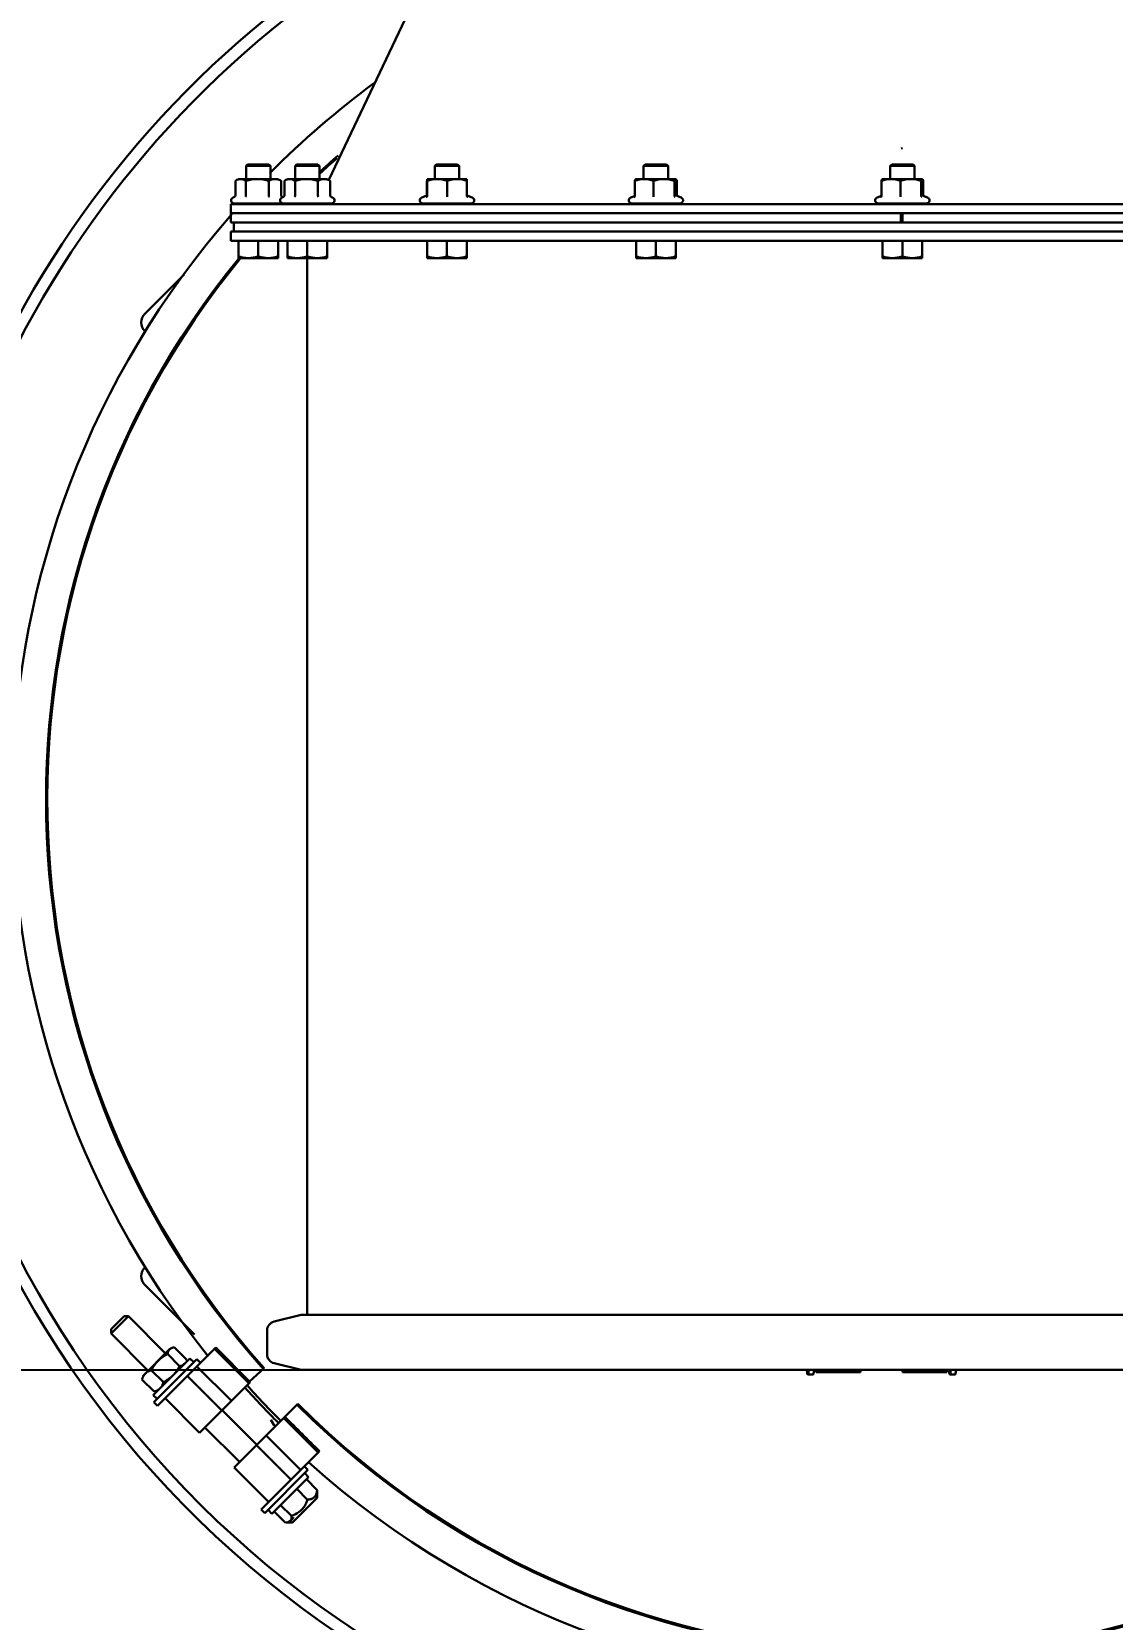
# Model space of a CAD drawing. Header units: millimetres. Extents: x 13935 to 21534, y -198 to 9202.
# Drawn here: x 14472 to 14826, y 317 to 837 of the extents above; entities that cross this region are included whole.
import ezdxf

# ---------------------------------------------------------------- set-up
doc = ezdxf.new("R2010")
doc.units = ezdxf.units.MM
doc.header["$LTSCALE"] = 326.7
doc.header["$PDMODE"] = 3
doc.header["$PDSIZE"] = 8
doc.layers.get('0').update_dxf_attribs({"linetype": 'CONTINUOUS'})
doc.layers.get('Defpoints').update_dxf_attribs({"linetype": 'CONTINUOUS'})
doc.styles.get("Standard").update_dxf_attribs({"font": 'calibri.ttf'})
doc.dimstyles.get("Standard").update_dxf_attribs({"dimtxt": 35, "dimasz": 35, "dimexe": 0.08, "dimexo": 1, "dimtad": 1, "dimdsep": 46, "dimtxsty": 'Standard', "dimblk": '_FILLED', "dimblk1": '_FILLED', "dimblk2": '_FILLED', "dimcen": 0.09, "dimazin": 2, "dimtol": 1, "dimtp": 0.01, "dimtm": 0.01, "dimtfac": 1, "dimtofl": 0, "dimtmove": 0, "dimatfit": 3, "dimldrblk": '_FILLED', "dimfxl": 1, "dimtolj": 1, "dimarcsym": 0})

# ---------------------------------------------------------------- blocks, each defined once
blk = doc.blocks.new('_FILLED')
at = {"color": 0, "linetype": 'ByBlock'}
blk.add_solid([(0, 0), (-1, 0.214), (-1, -0.214)], dxfattribs=at)
blk = doc.blocks.new('*D1983')
at = {"color": 0, "linetype": 'ByBlock', "lineweight": -2}
for p, q in [((14784.81, 946.34), (14317.36, 946.34)), ((14317.44, 896.34), (14317.44, 675.2)), ((14317.44, 448.29), (14317.44, 638.09)), ((14821.9, 398.29), (14317.36, 398.29))]:
    blk.add_line(p, q, dxfattribs=at)
at = {"layer": 'Defpoints', "color": 0}
for p in [(14317.44, 946.34), (14785.81, 946.34), (14822.9, 398.29)]:
    blk.add_point(p, dxfattribs=at)
at = {"color": 0, "linetype": 'ByBlock', "lineweight": -2, "xscale": 50, "yscale": 50, "zscale": 50}
for p, rotation in [((14317.44, 946.34), 90), ((14317.44, 398.29), 270)]:
    blk.add_blockref('_FILLED', p, dxfattribs=dict(at, rotation=rotation))
at = {"color": 0, "lineweight": 30, "insert": (14317.44, 656.65), "char_height": 35, "attachment_point": 5}
blk.add_mtext('\\A1;\\A1;BVNO-548', dxfattribs=at)
blk = doc.blocks.new('*D1984')
at = {"color": 0, "linetype": 'ByBlock', "lineweight": -2}
for p, q in [((14745.66, 946.34), (14141.18, 946.34)), ((14141.26, 896.34), (14141.26, 612.5)), ((14141.26, 305.28), (14141.26, 575.39)), ((14756.24, 255.28), (14141.18, 255.28))]:
    blk.add_line(p, q, dxfattribs=at)
at = {"layer": 'Defpoints', "color": 0}
for p in [(14141.26, 946.34), (14746.66, 946.34), (14757.24, 255.28)]:
    blk.add_point(p, dxfattribs=at)
at = {"color": 0, "linetype": 'ByBlock', "lineweight": -2, "xscale": 50, "yscale": 50, "zscale": 50}
for p, rotation in [((14141.26, 946.34), 90), ((14141.26, 255.28), 270)]:
    blk.add_blockref('_FILLED', p, dxfattribs=dict(at, rotation=rotation))
at = {"color": 0, "lineweight": 30, "insert": (14141.26, 593.94), "char_height": 35, "attachment_point": 5}
blk.add_mtext('\\A1;\\A1;690', dxfattribs=at)

msp = doc.modelspace()

# ---------------------------------------------------------------- linework, layer by layer
at = {"linetype": 'Continuous', "lineweight": 30}
for p, q in [((14569.40452, 788.25824), (14594.33265, 840.91223)), ((14756.86154, 798.57839), (14757.23775, 798.61926)), ((14542.73775, 793.34483), (14542.23775, 792.84483)), ((14542.23775, 792.84483), (14542.23775, 788.54483)), ((14550.23775, 792.84483), (14542.23775, 792.84483)), ((14549.73775, 793.34483), (14542.73775, 793.34483)), ((14549.73775, 793.34483), (14550.23775, 792.84483)), ((14550.23775, 792.84483), (14550.23775, 788.54483)), ((14558.79917, 793.34483), (14558.29917, 792.84483)), ((14558.29917, 792.84483), (14558.29917, 788.54483)), ((14566.29917, 792.84483), (14558.29917, 792.84483)), ((14565.79917, 793.34483), (14558.79917, 793.34483)), ((14565.79917, 793.34483), (14566.29917, 792.84483)), ((14566.29917, 792.84483), (14566.29917, 788.54483)), ((14604.53822, 793.34483), (14604.03822, 792.84483)), ((14604.03822, 792.84483), (14604.03822, 788.54483)), ((14612.03822, 792.84483), (14604.03822, 792.84483)), ((14611.53822, 793.34483), (14604.53822, 793.34483)), ((14611.53822, 793.34483), (14612.03822, 792.84483)), ((14612.03822, 792.84483), (14612.03822, 788.54483)), ((14672.99155, 793.34483), (14672.49155, 792.84483)), ((14672.49155, 792.84483), (14672.49155, 788.54483)), ((14680.49155, 792.84483), (14672.49155, 792.84483)), ((14679.99155, 793.34483), (14672.99155, 793.34483)), ((14679.99155, 793.34483), (14680.49155, 792.84483)), ((14680.49155, 792.84483), (14680.49155, 788.54483)), ((14753.73775, 793.34483), (14753.23775, 792.84483)), ((14753.23775, 792.84483), (14753.23775, 788.54483)), ((14761.23775, 792.84483), (14753.23775, 792.84483)), ((14760.73775, 793.34483), (14753.73775, 793.34483)), ((14760.73775, 793.34483), (14761.23775, 792.84483)), ((14761.23775, 792.84483), (14761.23775, 788.54483)), ((14538.73845, 787.96427), (14538.8989, 788.06122)), ((14538.73845, 787.96427), (14538.73845, 783.15189)), ((14552.73775, 788.54483), (14539.73775, 788.54483)), ((14542.22286, 787.96427), (14542.22286, 783.15189)), ((14549.72217, 787.96427), (14549.72217, 783.15189)), ((14553.73706, 787.96427), (14553.73706, 783.15189)), ((14554.79983, 787.96427), (14554.95981, 788.06092)), ((14554.79983, 787.96427), (14554.79983, 783.15189)), ((14568.79917, 788.54483), (14555.79917, 788.54483)), ((14558.28512, 787.96427), (14558.28512, 783.15189)), ((14565.78446, 787.96427), (14565.78446, 783.15189)), ((14569.79851, 787.96427), (14569.79851, 783.15189)), ((14601.49239, 787.96427), (14601.49239, 783.35144)), ((14614.53773, 788.54483), (14601.53872, 788.54483)), ((14601.58505, 783.15189), (14601.58505, 787.96427)), ((14608.13088, 787.96427), (14608.13088, 783.15189)), ((14614.58405, 787.96427), (14614.58405, 783.15189)), ((14669.63174, 783.15189), (14669.63174, 787.96427)), ((14682.95524, 788.54483), (14670.02786, 788.54483)), ((14675.69931, 787.96427), (14675.69931, 783.15189)), ((14682.55912, 787.96427), (14682.55912, 783.15189)), ((14683.35136, 787.96427), (14683.35136, 783.15189)), ((14750.44592, 783.15189), (14750.44592, 787.96427)), ((14763.71485, 788.54483), (14750.76065, 788.54483)), ((14756.6083, 787.96427), (14756.6083, 783.15189)), ((14763.40013, 787.96427), (14763.40013, 783.15189)), ((14764.02958, 787.96427), (14764.02958, 783.15189)), ((14537.23775, 780.34483), (14537.23775, 777.34483)), ((14537.23775, 780.34483), (14977.23775, 780.34483)), ((14538.50413, 782.69583), (14537.99138, 782.5092)), ((14538.33245, 782.63094), (14538.50032, 782.69432)), ((14538.33775, 780.45893), (14538.33775, 780.54483)), ((14538.33775, 780.45895), (14538.34005, 780.54483)), ((14554.13775, 780.54483), (14538.33775, 780.54483)), ((14538.42985, 780.45893), (14538.42985, 780.54483)), ((14539.18368, 780.34483), (14539.18368, 780.54483)), ((14540.62801, 780.34483), (14540.62801, 780.54483)), ((14542.62146, 780.34483), (14542.62146, 780.54483)), ((14544.9689, 780.34483), (14544.9689, 780.54483)), ((14547.44054, 780.34483), (14547.44054, 780.54483)), ((14549.79445, 780.34483), (14549.79445, 780.54483)), ((14551.8002, 780.34483), (14551.8002, 780.54483)), ((14553.26146, 780.34483), (14553.26146, 780.54483)), ((14554.14306, 782.63094), (14553.97518, 782.69432)), ((14554.03519, 780.45855), (14554.03519, 780.54483)), ((14554.56501, 782.69563), (14554.0528, 782.5092)), ((14554.13775, 780.45893), (14554.13775, 780.54483)), ((14554.39383, 782.63094), (14554.56121, 782.69412)), ((14554.39917, 780.45857), (14554.4015, 780.54483)), ((14554.39917, 780.45855), (14554.39917, 780.54483)), ((14570.19917, 780.54483), (14554.39917, 780.54483)), ((14554.49143, 780.45855), (14554.49143, 780.54483)), ((14555.24557, 780.34483), (14555.24557, 780.54483)), ((14556.69016, 780.34483), (14556.69016, 780.54483)), ((14558.68381, 780.34483), (14558.68381, 780.54483)), ((14561.03135, 780.34483), (14561.03135, 780.54483)), ((14563.50299, 780.34483), (14563.50299, 780.54483)), ((14565.8568, 780.34483), (14565.8568, 780.54483)), ((14567.86236, 780.34483), (14567.86236, 780.54483)), ((14569.32335, 780.34483), (14569.32335, 780.54483)), ((14570.20452, 782.63094), (14570.03714, 782.69412)), ((14570.09678, 780.45857), (14570.09678, 780.54483)), ((14570.19917, 780.45855), (14570.19917, 780.54483)), ((14570.20528, 782.63305), (14570.54554, 782.5092)), ((14601.20863, 783.02487), (14599.79185, 782.5092)), ((14615.89207, 780.54483), (14600.13917, 780.54483)), ((14600.30527, 780.34483), (14600.30527, 780.54483)), ((14601.18311, 780.34483), (14601.18311, 780.54483)), ((14601.20875, 783.02492), (14601.41096, 783.16292)), ((14602.73198, 780.34483), (14602.73198, 780.54483)), ((14604.80026, 780.34483), (14604.80026, 780.54483)), ((14607.1855, 780.34483), (14607.1855, 780.54483)), ((14609.50639, 780.54483), (14609.50639, 780.34483)), ((14609.6542, 780.34483), (14609.6542, 780.54483)), ((14611.96473, 780.34483), (14611.96473, 780.54483)), ((14613.8909, 780.34483), (14613.8909, 780.54483)), ((14614.58404, 783.15211), (14614.58577, 783.1148)), ((14614.67925, 783.14791), (14614.86771, 783.02492)), ((14614.86781, 783.02487), (14616.28459, 782.5092)), ((14615.24416, 780.34483), (14615.24416, 780.54483)), ((14615.89207, 780.34483), (14615.89207, 780.54483)), ((14615.93728, 780.54483), (14615.93822, 780.54483)), ((14615.93822, 780.35919), (14615.93822, 780.54483)), ((14669.5201, 782.97324), (14668.24518, 782.5092)), ((14684.39155, 780.54483), (14668.59155, 780.54483)), ((14668.62206, 780.34483), (14668.62206, 780.54483)), ((14669.22156, 780.34483), (14669.22156, 780.54483)), ((14670.53269, 780.34483), (14670.53269, 780.54483)), ((14672.42712, 780.34483), (14672.42712, 780.54483)), ((14674.71941, 780.43822), (14674.71941, 780.54483)), ((14677.18516, 780.34483), (14677.18516, 780.54483)), ((14679.58302, 780.34483), (14679.58302, 780.54483)), ((14681.67827, 780.34483), (14681.67827, 780.54483)), ((14683.2658, 780.34483), (14683.2658, 780.54483)), ((14683.34339, 783.00251), (14683.31605, 783.03137)), ((14683.31605, 783.03137), (14683.36009, 783.00987)), ((14683.36149, 783.01018), (14684.73792, 782.5092)), ((14684.19022, 780.34483), (14684.19022, 780.54483)), ((14750.38274, 783.01561), (14748.99138, 782.5092)), ((14765.13775, 780.54483), (14749.33775, 780.54483)), ((14749.38524, 780.34483), (14749.38524, 780.54483)), ((14750.03683, 780.34483), (14750.03683, 780.54483)), ((14751.3933, 780.34483), (14751.3933, 780.54483)), ((14753.32187, 780.34483), (14753.32187, 780.54483)), ((14755.63375, 780.34483), (14755.63375, 780.54483)), ((14758.10264, 780.44081), (14758.10264, 780.54483)), ((14760.48687, 780.34483), (14760.48687, 780.54483)), ((14762.55305, 780.34483), (14762.55305, 780.54483)), ((14764.01256, 783.04981), (14763.99678, 783.07082)), ((14763.99678, 783.07082), (14764.09303, 783.01487)), ((14764.09277, 783.01561), (14765.48413, 782.5092)), ((14764.09894, 780.34483), (14764.09894, 780.54483)), ((14764.9732, 780.34483), (14764.9732, 780.54483)), ((14537.23775, 774.34483), (14537.23775, 777.34483)), ((14977.23775, 777.34483), (14537.23775, 777.34483)), ((14756.77699, 777.34483), (14756.77699, 774.34483)), ((14757.23775, 774.34483), (14757.23775, 777.34483)), ((14537.23315, 771.34483), (14537.23315, 768.34483)), ((14537.23315, 771.34483), (14977.24235, 771.34483)), ((14756.77699, 774.34483), (14537.23775, 774.34483)), ((14538.23775, 774.34483), (14538.23775, 771.34483)), ((14757.23775, 774.34483), (14756.77699, 774.34483)), ((14977.23775, 774.34483), (14757.23775, 774.34483)), ((14537.23315, 768.34483), (14977.24235, 768.34483)), ((14539.7377, 768.34483), (14539.7377, 763.24539)), ((14546.23766, 768.34483), (14546.23766, 763.24539)), ((14552.7377, 768.34483), (14552.7377, 763.24539)), ((14555.79912, 768.34483), (14555.79912, 763.24539)), ((14562.29907, 768.34483), (14562.29907, 763.24539)), ((14568.79912, 768.34483), (14568.79912, 763.24539)), ((14601.53817, 768.34483), (14601.53817, 763.24539)), ((14608.03812, 768.34483), (14608.03812, 763.24539)), ((14614.53817, 768.34483), (14614.53817, 763.24539)), ((14669.9915, 768.34483), (14669.9915, 763.24539)), ((14676.49145, 768.34483), (14676.49145, 763.24539)), ((14682.9915, 768.34483), (14682.9915, 763.24539)), ((14750.7377, 768.34483), (14750.7377, 763.24539)), ((14757.23766, 768.34483), (14757.23766, 763.24539)), ((14763.7377, 768.34483), (14763.7377, 763.24539)), ((14539.7377, 763.24539), (14539.73775, 762.66483)), ((14539.73775, 762.66483), (14552.73775, 762.66483)), ((14552.73775, 762.66483), (14552.7377, 763.24539)), ((14555.79912, 763.24539), (14555.79917, 762.66483)), ((14555.79917, 762.66483), (14568.79917, 762.66483)), ((14562.23775, 416.39523), (14562.23775, 762.66483)), ((14568.79917, 762.66483), (14568.79912, 763.24539)), ((14601.53817, 763.24539), (14601.53822, 762.66483)), ((14601.53822, 762.66483), (14614.53822, 762.66483)), ((14614.53822, 762.66483), (14614.53817, 763.24539)), ((14669.9915, 763.24539), (14669.99155, 762.66483)), ((14669.99155, 762.66483), (14682.99155, 762.66483)), ((14682.99155, 762.66483), (14682.9915, 763.24539)), ((14750.7377, 763.24539), (14750.73775, 762.66483)), ((14750.73775, 762.66483), (14763.73775, 762.66483)), ((14763.73775, 762.66483), (14763.7377, 763.24539)), ((14509.04327, 744.38385), (14521.97222, 757.3128)), ((14525.31245, 409.91662), (14509.04327, 426.1858)), ((14551.40335, 414.16185), (14560.24907, 416.39523)), ((14560.24907, 416.39523), (14954.22644, 416.39523)), ((14503.6909, 415.88368), (14498.03404, 410.22683)), ((14498.03404, 410.22683), (14498.03404, 411.64103)), ((14502.27394, 415.88094), (14498.03697, 411.64397)), ((14503.6909, 415.88368), (14502.27669, 415.88368)), ((14515.85313, 403.72144), (14503.6909, 415.88368)), ((14549.13775, 403.43653), (14549.13775, 411.25313)), ((14510.19628, 398.06459), (14498.03404, 410.22683)), ((14518.72103, 405.76566), (14518.3516, 405.6838)), ((14518.72103, 405.76566), (14522.70568, 401.78102)), ((14508.43154, 396.29985), (14517.19855, 405.06686)), ((14523.84344, 402.0951), (14511.82263, 390.07428)), ((14512.03476, 387.74083), (14526.17689, 401.88296)), ((14513.23684, 386.53875), (14532.32872, 405.63063)), ((14516.50384, 403.54847), (14520.48848, 399.56382)), ((14522.62403, 401.41142), (14522.70568, 401.78102)), ((14525.11623, 400.82231), (14523.84344, 402.0951)), ((14526.17689, 401.88297), (14527.37898, 400.68088)), ((14531.92235, 405.22426), (14543.23606, 393.91055)), ((14543.64243, 394.31692), (14532.32872, 405.63063)), ((14515.204, 394.27934), (14511.21936, 398.26398)), ((14523.02009, 396.322), (14534.3338, 385.00829)), ((14537.48755, 388.16204), (14526.17384, 399.47575)), ((14543.41358, 394.57351), (14548.20199, 398.84433)), ((14551.40335, 400.52781), (14560.24907, 398.29442)), ((14954.22644, 398.29442), (14560.24907, 398.29442)), ((14726.26757, 396.84483), (14727.96365, 396.84483)), ((14729.00521, 397.57927), (14728.81305, 398.29442)), ((14729.00521, 397.57927), (14729.01746, 398.29442)), ((14743.51171, 397.57927), (14729.00521, 397.57927)), ((14743.52406, 398.30041), (14743.51171, 397.57927)), ((14757.23775, 398.29442), (14757.23775, 397.57927)), ((14757.23775, 397.57927), (14771.77775, 397.57927)), ((14771.77775, 397.57927), (14771.77775, 398.29442)), ((14774.48709, 396.84483), (14772.79101, 396.84483)), ((14512.13671, 391.21205), (14508.15206, 395.19669)), ((14527.02542, 377.69991), (14543.64243, 394.31692)), ((14513.09542, 388.80149), (14511.82263, 390.07428)), ((14512.03476, 387.74083), (14513.23684, 386.53875)), ((14515.71171, 389.01362), (14527.02542, 377.69991)), ((14545.76375, 373.81083), (14534.45004, 385.12454)), ((14538.33913, 366.38621), (14559.17714, 387.22422)), ((14554.54977, 382.59684), (14565.86348, 371.28314)), ((14540.1069, 368.15397), (14528.79319, 379.46768)), ((14560.11497, 365.53462), (14548.80126, 376.84833)), ((14545.6475, 373.69458), (14556.96121, 362.38087)), ((14566.28179, 371.70145), (14547.17989, 352.59955)), ((14549.65284, 355.0725), (14538.33913, 366.38621)), ((14562.52218, 365.53768), (14548.38005, 351.39554)), ((14562.52218, 365.53768), (14561.3201, 366.73976)), ((14561.46152, 364.47702), (14562.73431, 363.20422)), ((14550.7135, 351.18341), (14562.73431, 363.20422)), ((14562.37491, 355.79217), (14558.84859, 359.3185)), ((14565.52721, 358.94446), (14562.00088, 362.47079)), ((14553.57161, 354.04152), (14557.09794, 350.5152)), ((14565.55981, 356.41307), (14557.5047, 348.35796)), ((14562.37405, 355.79134), (14562.59217, 355.81601)), ((14565.56045, 358.39318), (14565.56045, 356.41377)), ((14548.38005, 351.39554), (14547.17797, 352.59762)), ((14549.44071, 352.4562), (14550.7135, 351.18341)), ((14551.44693, 351.91684), (14554.97326, 348.39052)), ((14554.97326, 348.39052), (14555.52603, 348.35522)), ((14555.52455, 348.35727), (14557.50396, 348.35727))]:
    msp.add_line(p, q, dxfattribs=at)
msp.add_lwpolyline([(14601.41096, 783.16292), (14601.49981, 783.31063), (14601.51252, 783.35144)], dxfattribs=at)
for centre, radius, start, end in [((14757.23775, 585.28483), 330, 109.4056522, 175.4771485), ((14757.23775, 585.28483), 326, 109.6565838, 175.4771485), ((14757.23775, 585.28483), 291.6, 126.3606883, 135.2657296), ((14757.23775, 585.28483), 280.49174, 131.2184322, 132.961625), ((14757.23775, 585.28483), 280.1, 131.3985142, 132.9655873), ((14538.33775, 781.55755), 1.01272, 110, 270), ((14548.63724, 781.34483), 1, 288.4146016, 306.8698976), ((14554.39917, 781.55755), 1.01272, 110, 270), ((14554.13775, 781.55755), 1.01272, 270, 277.7939187), ((14564.69941, 781.34483), 1, 288.4146016, 306.8698976), ((14570.19917, 781.55755), 1.01272, 270, 70), ((14600.13822, 781.55755), 1.01272, 110, 270), ((14608.99537, 781.34483), 1, 293.3181281, 306.8698976), ((14610.74394, 781.34483), 1, 288.4146016, 306.8698976), ((14615.93822, 781.55755), 1.01272, 270, 70), ((14668.59155, 781.55755), 1.01272, 110, 270), ((14678.5213, 781.34483), 1, 288.4146016, 306.8698976), ((14684.39155, 781.55755), 1.01272, 270, 70), ((14749.33775, 781.55755), 1.01272, 110, 270), ((14759.39095, 781.34483), 1, 288.4146016, 306.8698976), ((14765.13775, 781.55755), 1.01272, 270, 70), ((14757.23775, 585.28483), 291.6, 138.8785686, 218.6807888), ((14757.23775, 585.28483), 291.6, 228.1559176, 41.1159785), ((14757.23775, 585.28483), 280.1, 137.5459244, 137.5909068), ((14757.23775, 585.28483), 280.49174, 140.803815, 221.73), ((14757.23775, 585.28483), 280.1, 140.5854744, 221.73), ((14541.54852, 777.31073), 14.82639, 287.8184027, 288.4374814), ((14550.94003, 777.35061), 14.86842, 251.5627443, 252.1802991), ((14757.23775, 585.28483), 280.49174, 225, 39.2410083), ((14757.23775, 585.28483), 280.1, 225, 39.276366), ((14557.60994, 777.31073), 14.82639, 287.8184027, 288.4374814), ((14567.00145, 777.35061), 14.86842, 251.5627443, 252.1802991), ((14603.34899, 777.31073), 14.82639, 287.8184027, 288.4374814), ((14612.7405, 777.35061), 14.86842, 251.5627443, 252.1802991), ((14671.80231, 777.31073), 14.82639, 287.8184027, 288.4374814), ((14681.19383, 777.35061), 14.86842, 251.5627443, 252.1802991), ((14752.54852, 777.31073), 14.82639, 287.8184027, 288.4374814), ((14761.94003, 777.35061), 14.86842, 251.5627443, 252.1802991), ((14511.8717, 741.55543), 4, 135, 225), ((14757.23775, 585.28483), 330, 175.4945109, 340.9909576), ((14757.23775, 585.28483), 326, 175.4945109, 343.4760374), ((14511.8717, 429.01423), 4, 135, 225), ((14552.13775, 411.25313), 3, 104.17, 180), ((14552.13775, 403.43653), 3, 180, 255.83), ((14710.2058, 400.31022), 18.22146, 352.9203384, 353.5156309), ((14757.23775, 585.28483), 289, 221.8533183, 225.0008605), ((14757.23775, 585.28483), 288, 221.8075777, 225), ((14556.41943, 384.4665), 6.5, 202.3556995, 224.9725481), ((17431.36972, 3259.42444), 4067.8831, 225.00007615, 225.22543534), ((14562.69988, 358.8356), 2.94742, 292.5312549, 295.4061778), ((14562.75237, 358.63927), 2.75011, 296.1910458, 298.5781343), ((14562.80755, 358.53811), 2.63488, 298.5765806, 303.3824904), ((14562.78131, 358.51258), 2.63544, 326.8200541, 331.4358604)]:
    msp.add_arc(centre, radius, start, end, dxfattribs=at)
for points in [[(14538.89899, 788.06055), (14539.37654, 788.33617), (14539.92927, 788.54483), (14540.48066, 788.54483)], [(14540.48066, 788.54483), (14540.66869, 788.54483), (14540.85771, 788.52207), (14541.04107, 788.4804)], [(14541.04107, 788.4804), (14541.46025, 788.38514), (14541.85782, 788.19126), (14542.22286, 787.96427)], [(14542.22286, 787.96427), (14543.43794, 788.31533), (14544.70774, 788.54483), (14545.97252, 788.54483)], [(14545.97252, 788.54483), (14547.23729, 788.54483), (14548.50709, 788.31533), (14549.72217, 787.96427)], [(14549.72217, 787.96427), (14550.33517, 788.29508), (14551.03304, 788.54483), (14551.72961, 788.54483)], [(14551.72961, 788.54483), (14551.94593, 788.54483), (14552.16312, 788.52226), (14552.37535, 788.4804)], [(14552.37535, 788.4804), (14552.60395, 788.43531), (14552.82871, 788.36768), (14553.04639, 788.28457)], [(14553.04639, 788.28457), (14553.28347, 788.19406), (14553.51373, 788.08479), (14553.73706, 787.96427)], [(14554.9599, 788.06026), (14555.43773, 788.33603), (14555.99077, 788.54483), (14556.54247, 788.54483)], [(14556.54247, 788.54483), (14556.73056, 788.54483), (14556.91962, 788.52207), (14557.10303, 788.4804)], [(14557.10303, 788.4804), (14557.5223, 788.38514), (14557.91997, 788.19127), (14558.28512, 787.96427)], [(14558.28512, 787.96427), (14559.50021, 788.31533), (14560.77001, 788.54483), (14562.03479, 788.54483)], [(14562.03479, 788.54483), (14563.29957, 788.54483), (14564.56937, 788.31533), (14565.78446, 787.96427)], [(14565.78446, 787.96427), (14566.39732, 788.29507), (14567.09505, 788.54483), (14567.79149, 788.54483)], [(14567.79149, 788.54483), (14568.00776, 788.54483), (14568.22491, 788.52226), (14568.43709, 788.4804)], [(14568.43709, 788.4804), (14568.66565, 788.43531), (14568.89036, 788.36768), (14569.10799, 788.28457)], [(14569.10799, 788.28457), (14569.34503, 788.19406), (14569.57523, 788.08479), (14569.79851, 787.96427)], [(14601.58505, 787.96427), (14602.63692, 788.31244), (14603.74996, 788.54483), (14604.85796, 788.54483)], [(14604.85796, 788.54483), (14605.96596, 788.54483), (14607.079, 788.31244), (14608.13088, 787.96427)], [(14608.13088, 787.96427), (14609.16685, 788.3121), (14610.26467, 788.54483), (14611.35747, 788.54483)], [(14611.35747, 788.54483), (14612.45027, 788.54483), (14613.54809, 788.3121), (14614.58405, 787.96427)], [(14669.63174, 787.96427), (14670.60138, 788.31052), (14671.63591, 788.54483), (14672.66552, 788.54483)], [(14672.66552, 788.54483), (14673.69514, 788.54483), (14674.72966, 788.31052), (14675.69931, 787.96427)], [(14675.69931, 787.96427), (14676.80503, 788.31351), (14677.96965, 788.54483), (14679.12921, 788.54483)], [(14679.12921, 788.54483), (14680.28878, 788.54483), (14681.4534, 788.31351), (14682.55912, 787.96427)], [(14750.44592, 787.96427), (14751.43189, 788.31093), (14752.48198, 788.54483), (14753.52711, 788.54483)], [(14753.52711, 788.54483), (14754.57224, 788.54483), (14755.62233, 788.31093), (14756.6083, 787.96427)], [(14756.6083, 787.96427), (14757.70237, 788.31329), (14758.85582, 788.54483), (14760.00421, 788.54483)], [(14760.00421, 788.54483), (14761.1526, 788.54483), (14762.30605, 788.31329), (14763.40013, 787.96427)], [(14538.73846, 783.15211), (14538.73857, 782.99329), (14538.64301, 782.74998), (14538.48419, 782.74918)], [(14541.31098, 780.3546), (14541.46148, 780.37535), (14541.61377, 780.47005), (14541.69675, 780.59732)], [(14542.22286, 783.15211), (14542.22295, 783.00949), (14542.14984, 782.68735), (14542.03275, 782.76879)], [(14543.46121, 780.3546), (14543.63055, 780.37404), (14543.81149, 780.45914), (14543.91129, 780.59732)], [(14546.42832, 780.54483), (14546.25968, 780.45408), (14546.07325, 780.36782), (14545.88174, 780.36782)], [(14549.72217, 783.15189), (14549.72209, 783.01287), (14549.77823, 782.682), (14549.88687, 782.76873)], [(14553.73705, 783.15211), (14553.73693, 782.99333), (14553.83261, 782.75011), (14553.9914, 782.74935)], [(14554.79984, 783.15211), (14554.79995, 782.99322), (14554.70406, 782.74969), (14554.54517, 782.74918)], [(14557.37321, 780.3546), (14557.52372, 780.37535), (14557.67603, 780.47005), (14557.75901, 780.59732)], [(14558.28511, 783.15211), (14558.2852, 783.0095), (14558.21212, 782.68734), (14558.09505, 782.76879)], [(14559.5236, 780.3546), (14559.69295, 780.37404), (14559.8739, 780.45913), (14559.97371, 780.59732)], [(14562.49078, 780.54483), (14562.32214, 780.45408), (14562.13571, 780.36782), (14561.9442, 780.36782)], [(14565.78446, 783.15189), (14565.78438, 783.01287), (14565.84055, 782.68201), (14565.94921, 782.76873)], [(14569.79851, 783.15211), (14569.79839, 782.99326), (14569.8944, 782.74982), (14570.05326, 782.74935)], [(14602.02459, 780.54483), (14601.92628, 780.46328), (14601.81246, 780.36782), (14601.68472, 780.36782)], [(14603.90205, 780.54483), (14603.71464, 780.4265), (14603.42899, 780.30294), (14603.24717, 780.4297)], [(14608.13086, 783.15211), (14608.13086, 783.02433), (14608.13042, 782.6411), (14608.13509, 782.7688)], [(14669.26037, 782.63094), (14669.38229, 782.67949), (14669.52311, 782.7487), (14669.57315, 782.87001)], [(14671.59117, 780.54483), (14671.4667, 780.45947), (14671.32534, 780.36782), (14671.17441, 780.36782)], [(14673.24081, 780.3546), (14673.40723, 780.37423), (14673.58375, 780.4609), (14673.68107, 780.59732)], [(14675.6993, 783.15211), (14675.6993, 783.02373), (14675.69638, 782.64519), (14675.66165, 782.7688)], [(14682.5591, 783.15211), (14682.55909, 782.99248), (14682.70105, 782.70224), (14682.84615, 782.76879)], [(14750.07823, 782.63094), (14750.21317, 782.68521), (14750.38542, 782.77917), (14750.40177, 782.92369)], [(14752.47352, 780.54483), (14752.34645, 780.45914), (14752.20243, 780.36782), (14752.04916, 780.36782)], [(14754.14469, 780.3546), (14754.31215, 780.37417), (14754.49024, 780.46028), (14754.58845, 780.59732)], [(14756.60828, 783.15211), (14756.60829, 783.02395), (14756.60618, 782.64369), (14756.57834, 782.7688)], [(14763.40011, 783.15211), (14763.4001, 782.99158), (14763.54535, 782.70272), (14763.69165, 782.76879)], [(14542.98768, 762.66483), (14541.88721, 762.66483), (14540.78171, 762.89738), (14539.7377, 763.24539)], [(14546.08541, 763.19554), (14545.08803, 762.87501), (14544.0353, 762.66483), (14542.98768, 762.66483)], [(14549.48768, 762.66483), (14548.44006, 762.66483), (14547.38733, 762.87497), (14546.38996, 763.19552)], [(14552.7377, 763.24539), (14551.69369, 762.89738), (14550.58817, 762.66483), (14549.48768, 762.66483)], [(14559.0491, 762.66483), (14557.94862, 762.66483), (14556.84312, 762.89738), (14555.79912, 763.24539)], [(14562.14683, 763.19554), (14561.14945, 762.87501), (14560.09672, 762.66483), (14559.0491, 762.66483)], [(14565.5491, 762.66483), (14564.50148, 762.66483), (14563.44875, 762.87497), (14562.45138, 763.19552)], [(14568.79912, 763.24539), (14567.75511, 762.89738), (14566.64959, 762.66483), (14565.5491, 762.66483)], [(14604.78815, 762.66483), (14603.68768, 762.66483), (14602.58217, 762.89738), (14601.53817, 763.24539)], [(14607.88588, 763.19554), (14606.8885, 762.87501), (14605.83577, 762.66483), (14604.78815, 762.66483)], [(14611.28815, 762.66483), (14610.24053, 762.66483), (14609.1878, 762.87497), (14608.19043, 763.19552)], [(14614.53817, 763.24539), (14613.49416, 762.89738), (14612.38864, 762.66483), (14611.28815, 762.66483)], [(14673.24148, 762.66483), (14672.141, 762.66483), (14671.0355, 762.89738), (14669.9915, 763.24539)], [(14676.33921, 763.19554), (14675.34182, 762.87501), (14674.2891, 762.66483), (14673.24148, 762.66483)], [(14679.74148, 762.66483), (14678.69386, 762.66483), (14677.64112, 762.87497), (14676.64375, 763.19552)], [(14682.9915, 763.24539), (14681.94748, 762.89738), (14680.84197, 762.66483), (14679.74148, 762.66483)], [(14753.98768, 762.66483), (14752.88721, 762.66483), (14751.78171, 762.89738), (14750.7377, 763.24539)], [(14757.08541, 763.19554), (14756.08803, 762.87501), (14755.0353, 762.66483), (14753.98768, 762.66483)], [(14760.48768, 762.66483), (14759.44006, 762.66483), (14758.38733, 762.87497), (14757.38996, 763.19552)], [(14763.7377, 763.24539), (14762.69369, 762.89738), (14761.58817, 762.66483), (14760.48768, 762.66483)], [(14513.45087, 401.31695), (14512.55954, 400.42563), (14511.82724, 399.36825), (14511.21936, 398.26398)], [(14516.50384, 403.54847), (14515.39958, 402.94057), (14514.34219, 402.20828), (14513.45087, 401.31695)], [(14516.65952, 404.15864), (14516.59113, 403.96019), (14516.54157, 403.75495), (14516.50384, 403.54847)], [(14517.20192, 405.06757), (14516.95061, 404.81993), (14516.77447, 404.49221), (14516.65952, 404.15864)], [(14518.35189, 405.68345), (14517.93187, 405.57092), (14517.50713, 405.3773), (14517.20192, 405.06757)], [(14509.27498, 397.14107), (14508.93304, 396.79912), (14508.65922, 396.38344), (14508.45119, 395.94689)], [(14510.1302, 397.78784), (14509.82013, 397.61008), (14509.52771, 397.3938), (14509.27498, 397.14107)], [(14511.21936, 398.26398), (14510.84351, 398.13853), (14510.47395, 397.9849), (14510.1302, 397.78784)], [(14515.204, 394.27934), (14516.30826, 394.88722), (14517.36565, 395.61953), (14518.25697, 396.51085)], [(14518.25697, 396.51085), (14519.1483, 397.40218), (14519.88059, 398.45956), (14520.48848, 399.56382)], [(14520.48848, 399.56382), (14521.03668, 399.66399), (14521.61646, 399.86496), (14522.0076, 400.2619)], [(14512.13671, 391.21205), (14512.62724, 391.37579), (14513.10969, 391.58952), (14513.53567, 391.88274)], [(14514.72795, 393.19036), (14514.92497, 393.53406), (14515.07857, 393.90356), (14515.204, 394.27934)], [(14565.45925, 358.40094), (14565.48956, 358.58098), (14565.51138, 358.76255), (14565.52722, 358.94444)], [(14565.46526, 358.39321), (14565.4952, 358.57568), (14565.5151, 358.75995), (14565.52721, 358.94446)], [(14557.09794, 350.5152), (14558.87295, 351.10191), (14560.6307, 352.29136), (14561.55915, 353.91397)], [(14561.55915, 353.91397), (14561.70325, 354.1658), (14561.83358, 354.42582), (14561.95196, 354.69071)], [(14561.95196, 354.69071), (14562.11242, 355.04978), (14562.25144, 355.41877), (14562.37491, 355.79217)], [(14562.59217, 355.81601), (14563.013, 355.86859), (14563.4376, 355.95056), (14563.8293, 356.11315)], [(14562.60358, 355.81146), (14563.07088, 355.85974), (14563.54466, 355.96408), (14563.96617, 356.17151)], [(14564.25733, 356.33794), (14564.54505, 356.52761), (14564.7984, 356.7819), (14564.98705, 357.07029)], [(14564.25865, 356.33561), (14564.4248, 356.44146), (14564.58002, 356.5677), (14564.71488, 356.71132)], [(14565.17362, 357.40633), (14565.31876, 357.71713), (14565.40972, 358.05471), (14565.46526, 358.39321)], [(14565.26689, 357.6427), (14565.35525, 357.88803), (14565.41597, 358.1438), (14565.45925, 358.40094)], [(14557.80317, 350.08348), (14557.53232, 349.43974), (14556.93098, 348.88836), (14556.27415, 348.65098)], [(14557.08692, 349.44063), (14557.1551, 349.79229), (14557.13745, 350.15918), (14557.09794, 350.5152)]]:
    msp.add_open_spline(points, degree=3, dxfattribs=at)
for points, knots in [([(14601.53872, 788.54483), (14601.59163, 788.54483), (14601.51956, 788.23088), (14601.579, 788.10553), (14601.58505, 787.96427)], [0, 0, 0, 0, 0.272315311, 1, 1, 1, 1]), ([(14614.58405, 787.96427), (14614.57801, 788.10553), (14614.51857, 788.23088), (14614.59064, 788.54483), (14614.53773, 788.54483)], [0, 0, 0, 0, 0.727684691, 1, 1, 1, 1]), ([(14670.02786, 788.54483), (14669.99178, 788.54483), (14669.76417, 788.42015), (14669.70223, 788.15706), (14669.63174, 787.96427)], [0, 0, 0, 0, 0.149492371, 1, 1, 1, 1]), ([(14682.55912, 787.96427), (14682.58874, 788.0453), (14682.67343, 788.24587), (14682.80417, 788.54483), (14682.95524, 788.54483)], [0, 0, 0, 0, 0.363501111, 1, 1, 1, 1]), ([(14682.95524, 788.54483), (14682.99132, 788.54483), (14683.21887, 788.42001), (14683.28087, 788.15705), (14683.35136, 787.96427)], [0, 0, 0, 0, 0.14951853, 1, 1, 1, 1]), ([(14750.76065, 788.54483), (14750.73084, 788.54483), (14750.5299, 788.39819), (14750.5007, 788.15283), (14750.44592, 787.96427)], [0, 0, 0, 0, 0.131802501, 1, 1, 1, 1]), ([(14763.40013, 787.96427), (14763.42356, 788.04493), (14763.49176, 788.23191), (14763.57643, 788.54483), (14763.71485, 788.54483)], [0, 0, 0, 0, 0.377639953, 1, 1, 1, 1]), ([(14763.71485, 788.54483), (14763.74467, 788.54483), (14763.94554, 788.39804), (14763.97481, 788.15282), (14764.02958, 787.96427)], [0, 0, 0, 0, 0.13183467, 1, 1, 1, 1]), ([(14538.48419, 782.74918), (14538.46816, 782.7491), (14538.43379, 782.7527), (14538.40073, 782.76243), (14538.3836, 782.7688)], [0, 0, 0, 0, 0.467372819, 1, 1, 1, 1]), ([(14538.70366, 780.43528), (14538.71694, 780.45681), (14538.74331, 780.50987), (14538.76377, 780.56531), (14538.77443, 780.59732)], [0, 0, 0, 0, 0.428550812, 1, 1, 1, 1]), ([(14539.80676, 780.43528), (14539.82952, 780.45544), (14539.87472, 780.50628), (14539.90965, 780.56439), (14539.9267, 780.59732)], [0, 0, 0, 0, 0.45053329, 1, 1, 1, 1]), ([(14548.61418, 780.43528), (14548.64712, 780.45406), (14548.71148, 780.50122), (14548.76214, 780.56294), (14548.78451, 780.59732)], [0, 0, 0, 0, 0.480362897, 1, 1, 1, 1]), ([(14550.82603, 780.43528), (14550.85416, 780.45432), (14550.90873, 780.50267), (14550.94873, 780.56353), (14550.96616, 780.59732)], [0, 0, 0, 0, 0.471810736, 1, 1, 1, 1]), ([(14552.58875, 780.43528), (14552.60962, 780.45503), (14552.64899, 780.50576), (14552.6741, 780.56449), (14552.68496, 780.59732)], [0, 0, 0, 0, 0.453854615, 1, 1, 1, 1]), ([(14553.72979, 780.43528), (14553.74109, 780.45652), (14553.75999, 780.50994), (14553.76906, 780.56548), (14553.77266, 780.59732)], [0, 0, 0, 0, 0.428824813, 1, 1, 1, 1]), ([(14553.9914, 782.74935), (14554.00741, 782.74927), (14554.04173, 782.75287), (14554.07476, 782.76259), (14554.09186, 782.76895)], [0, 0, 0, 0, 0.467420149, 1, 1, 1, 1]), ([(14554.13956, 780.4527), (14554.14023, 780.43239), (14554.13989, 780.41154), (14554.13829, 780.36782), (14554.12973, 780.36782)], [0, 0, 0, 0, 0.703451535, 1, 1, 1, 1]), ([(14554.54517, 782.74918), (14554.52919, 782.74912), (14554.49497, 782.75275), (14554.46204, 782.76246), (14554.44498, 782.7688)], [0, 0, 0, 0, 0.467490756, 1, 1, 1, 1]), ([(14554.76539, 780.43528), (14554.77868, 780.45681), (14554.80505, 780.50987), (14554.82552, 780.56531), (14554.83618, 780.59732)], [0, 0, 0, 0, 0.428559747, 1, 1, 1, 1]), ([(14555.86878, 780.43528), (14555.89154, 780.45544), (14555.93675, 780.50628), (14555.97169, 780.56439), (14555.98874, 780.59732)], [0, 0, 0, 0, 0.450541839, 1, 1, 1, 1]), ([(14564.67659, 780.43528), (14564.70953, 780.45406), (14564.77389, 780.50122), (14564.82454, 780.56294), (14564.84692, 780.59732)], [0, 0, 0, 0, 0.480360945, 1, 1, 1, 1]), ([(14566.8883, 780.43528), (14566.91642, 780.45432), (14566.97099, 780.50267), (14567.01098, 780.56353), (14567.02841, 780.59732)], [0, 0, 0, 0, 0.471805322, 1, 1, 1, 1]), ([(14568.65079, 780.43528), (14568.67165, 780.45503), (14568.71101, 780.50576), (14568.73612, 780.56449), (14568.74698, 780.59732)], [0, 0, 0, 0, 0.453845005, 1, 1, 1, 1]), ([(14569.79154, 780.43528), (14569.80283, 780.45652), (14569.82172, 780.50994), (14569.83079, 780.56548), (14569.83438, 780.59732)], [0, 0, 0, 0, 0.428814845, 1, 1, 1, 1]), ([(14570.05326, 782.74935), (14570.06921, 782.7493), (14570.10339, 782.75292), (14570.13629, 782.76262), (14570.15332, 782.76895)], [0, 0, 0, 0, 0.467537892, 1, 1, 1, 1]), ([(14570.201, 780.45227), (14570.20166, 780.43206), (14570.20133, 780.41131), (14570.19971, 780.36782), (14570.19119, 780.36782)], [0, 0, 0, 0, 0.70352435, 1, 1, 1, 1]), ([(14600.16181, 780.54483), (14600.15544, 780.50049), (14600.15079, 780.48519), (14600.13453, 780.35906), (14600.14124, 780.37098)], [0, 0, 0, 0, 0.766088419, 1, 1, 1, 1]), ([(14600.73579, 780.54483), (14600.70535, 780.50191), (14600.65445, 780.43589), (14600.58032, 780.36782), (14600.54485, 780.36782)], [0, 0, 0, 0, 0.597375343, 1, 1, 1, 1]), ([(14601.23569, 782.63094), (14601.36568, 782.68597), (14601.59438, 782.82488), (14601.5301, 783.03718), (14601.50162, 783.08553)], [0, 0, 0, 0, 0.715550929, 1, 1, 1, 1]), ([(14608.39004, 780.43528), (14608.42482, 780.45404), (14608.49301, 780.50095), (14608.54818, 780.56277), (14608.57287, 780.59732)], [0, 0, 0, 0, 0.482003966, 1, 1, 1, 1]), ([(14610.81163, 780.43528), (14610.84395, 780.45409), (14610.90704, 780.50137), (14610.95628, 780.56301), (14610.97797, 780.59732)], [0, 0, 0, 0, 0.479474263, 1, 1, 1, 1]), ([(14612.96175, 780.43528), (14612.9888, 780.4544), (14613.04118, 780.50307), (14613.07889, 780.56367), (14613.0953, 780.59732)], [0, 0, 0, 0, 0.469486497, 1, 1, 1, 1]), ([(14614.585, 783.11476), (14614.5899, 783.01846), (14614.59815, 782.81936), (14614.81985, 782.73737), (14614.89373, 782.76879)], [0, 0, 0, 0, 0.545660629, 1, 1, 1, 1]), ([(14614.62991, 780.43528), (14614.64932, 780.45522), (14614.68558, 780.50644), (14614.70797, 780.56468), (14614.71762, 780.59732)], [0, 0, 0, 0, 0.449858567, 1, 1, 1, 1]), ([(14615.65283, 780.43528), (14615.65787, 780.44682), (14615.66696, 780.47298), (14615.67309, 780.49994), (14615.67584, 780.5147)], [0, 0, 0, 0, 0.456230083, 1, 1, 1, 1]), ([(14615.67584, 780.5147), (14615.67822, 780.5275), (14615.68236, 780.55497), (14615.68501, 780.58261), (14615.6861, 780.59732)], [0, 0, 0, 0, 0.468832271, 1, 1, 1, 1]), ([(14668.59813, 780.54483), (14668.60029, 780.51632), (14668.60417, 780.46607), (14668.61047, 780.41541), (14668.6172, 780.39449)], [0, 0, 0, 0, 0.565370514, 1, 1, 1, 1]), ([(14668.88486, 780.54483), (14668.86377, 780.5028), (14668.82945, 780.44702), (14668.78245, 780.36782), (14668.7556, 780.36782)], [0, 0, 0, 0, 0.636504904, 1, 1, 1, 1]), ([(14669.58201, 782.99703), (14669.57839, 783.01176), (14669.56762, 783.04245), (14669.55214, 783.07098), (14669.54303, 783.08553)], [0, 0, 0, 0, 0.469216962, 1, 1, 1, 1]), ([(14669.57315, 782.87001), (14669.58104, 782.88914), (14669.59162, 782.93167), (14669.58735, 782.97536), (14669.58201, 782.99703)], [0, 0, 0, 0, 0.481052951, 1, 1, 1, 1]), ([(14669.91619, 780.54483), (14669.89367, 780.52297), (14669.84874, 780.48113), (14669.80062, 780.44279), (14669.77589, 780.42582)], [0, 0, 0, 0, 0.511314897, 1, 1, 1, 1]), ([(14675.91105, 780.43528), (14675.94596, 780.45407), (14676.01455, 780.50106), (14676.07034, 780.56278), (14676.09548, 780.59732)], [0, 0, 0, 0, 0.481408888, 1, 1, 1, 1]), ([(14678.3741, 780.43528), (14678.40769, 780.45404), (14678.47337, 780.50108), (14678.52555, 780.56287), (14678.54866, 780.59732)], [0, 0, 0, 0, 0.481178843, 1, 1, 1, 1]), ([(14680.65286, 780.43528), (14680.6822, 780.45424), (14680.73924, 780.50225), (14680.78186, 780.56337), (14680.80048, 780.59732)], [0, 0, 0, 0, 0.474276842, 1, 1, 1, 1]), ([(14682.5243, 780.43528), (14682.54684, 780.45483), (14682.5898, 780.50498), (14682.61821, 780.56427), (14682.63051, 780.59732)], [0, 0, 0, 0, 0.458393652, 1, 1, 1, 1]), ([(14683.35136, 783.15189), (14683.35135, 783.12681), (14683.3542, 783.07526), (14683.3623, 783.02426), (14683.36798, 782.99844)], [0, 0, 0, 0, 0.486812262, 1, 1, 1, 1]), ([(14683.8052, 780.43528), (14683.81869, 780.45615), (14683.84219, 780.50912), (14683.8545, 780.5653), (14683.85962, 780.59732)], [0, 0, 0, 0, 0.433935511, 1, 1, 1, 1]), ([(14684.38497, 780.54483), (14684.38281, 780.51632), (14684.37893, 780.46607), (14684.37263, 780.41541), (14684.3659, 780.39449)], [0, 0, 0, 0, 0.565370513, 1, 1, 1, 1]), ([(14749.33918, 780.54483), (14749.34077, 780.49995), (14749.32391, 780.45961), (14749.36574, 780.36216), (14749.37886, 780.37214)], [0, 0, 0, 0, 0.731527809, 1, 1, 1, 1]), ([(14749.67933, 780.54483), (14749.65652, 780.50263), (14749.61958, 780.44464), (14749.56688, 780.36782), (14749.53853, 780.36782)], [0, 0, 0, 0, 0.628471581, 1, 1, 1, 1]), ([(14750.38942, 783.0214), (14750.38563, 783.03213), (14750.3763, 783.05411), (14750.36465, 783.07495), (14750.35809, 783.08553)], [0, 0, 0, 0, 0.477384347, 1, 1, 1, 1]), ([(14750.40177, 782.92369), (14750.40354, 782.93931), (14750.40322, 782.9727), (14750.39518, 783.00506), (14750.38942, 783.0214)], [0, 0, 0, 0, 0.475677981, 1, 1, 1, 1]), ([(14750.75935, 780.54483), (14750.73608, 780.52295), (14750.68961, 780.48104), (14750.63994, 780.44275), (14750.61443, 780.42582)], [0, 0, 0, 0, 0.510552866, 1, 1, 1, 1]), ([(14756.82903, 780.43528), (14756.86395, 780.45407), (14756.93252, 780.50103), (14756.98827, 780.56278), (14757.01335, 780.59732)], [0, 0, 0, 0, 0.481577805, 1, 1, 1, 1]), ([(14759.287, 780.43528), (14759.32038, 780.45405), (14759.38565, 780.50112), (14759.43735, 780.56289), (14759.46022, 780.59732)], [0, 0, 0, 0, 0.480937068, 1, 1, 1, 1]), ([(14761.54437, 780.43528), (14761.57331, 780.45426), (14761.62955, 780.50238), (14761.67131, 780.56342), (14761.68954, 780.59732)], [0, 0, 0, 0, 0.47349383, 1, 1, 1, 1]), ([(14763.38018, 780.43528), (14763.40218, 780.45489), (14763.44395, 780.50523), (14763.47127, 780.56435), (14763.48309, 780.59732)], [0, 0, 0, 0, 0.45691581, 1, 1, 1, 1]), ([(14764.02958, 783.15189), (14764.02958, 783.13284), (14764.03122, 783.09372), (14764.03589, 783.05485), (14764.03911, 783.03506)], [0, 0, 0, 0, 0.48722915, 1, 1, 1, 1]), ([(14764.61473, 780.43528), (14764.6275, 780.45628), (14764.64948, 780.5094), (14764.66069, 780.56536), (14764.6653, 780.59732)], [0, 0, 0, 0, 0.432183292, 1, 1, 1, 1]), ([(14765.13632, 780.54483), (14765.13474, 780.49995), (14765.15159, 780.45961), (14765.10976, 780.36216), (14765.09664, 780.37214)], [0, 0, 0, 0, 0.731527809, 1, 1, 1, 1]), ([(14508.28018, 395.55103), (14508.25736, 395.49277), (14508.21318, 395.37517), (14508.17202, 395.25648), (14508.15206, 395.19669)], [0, 0, 0, 0, 0.498176802, 1, 1, 1, 1]), ([(14508.45119, 395.94689), (14508.42041, 395.88229), (14508.3611, 395.75129), (14508.30651, 395.61826), (14508.28018, 395.55103)], [0, 0, 0, 0, 0.497764902, 1, 1, 1, 1]), ([(14726.26757, 396.84483), (14726.13834, 396.84483), (14726.05186, 397.51876), (14725.96602, 397.86196), (14725.92644, 398.20117)], [0, 0, 0, 0, 0.274517144, 1, 1, 1, 1]), ([(14726.6087, 398.20121), (14726.56912, 397.86199), (14726.48328, 397.51878), (14726.3968, 396.84483), (14726.26757, 396.84483)], [0, 0, 0, 0, 0.725482408, 1, 1, 1, 1]), ([(14728.28833, 398.06444), (14728.25034, 397.75898), (14728.17438, 397.4448), (14728.08094, 396.84544), (14727.96365, 396.84503)], [0, 0, 0, 0, 0.724089886, 1, 1, 1, 1]), ([(14772.44988, 398.20121), (14772.4598, 398.11616), (14772.49579, 397.8262), (14772.53909, 397.53681), (14772.5813, 397.33456)], [0, 0, 0, 0, 0.293002511, 1, 1, 1, 1]), ([(14772.5813, 397.33456), (14772.59623, 397.26304), (14772.64109, 397.1136), (14772.68475, 396.84483), (14772.79101, 396.84483)], [0, 0, 0, 0, 0.407441334, 1, 1, 1, 1]), ([(14772.79101, 396.84483), (14772.92023, 396.84483), (14773.00672, 397.51876), (14773.09255, 397.86196), (14773.13213, 398.20117)], [0, 0, 0, 0, 0.274517142, 1, 1, 1, 1]), ([(14774.48709, 396.84483), (14774.61632, 396.84483), (14774.7028, 397.51876), (14774.78864, 397.86196), (14774.82821, 398.20117)], [0, 0, 0, 0, 0.274517142, 1, 1, 1, 1]), ([(14562.37491, 355.79217), (14562.41321, 355.7947), (14562.4895, 355.80042), (14562.56567, 355.80754), (14562.60358, 355.81146)], [0, 0, 0, 0, 0.501692169, 1, 1, 1, 1]), ([(14563.96442, 356.17322), (14564.0153, 356.1974), (14564.11514, 356.24849), (14564.21163, 356.30566), (14564.25865, 356.33561)], [0, 0, 0, 0, 0.502615698, 1, 1, 1, 1]), ([(14564.71488, 356.71132), (14564.76609, 356.76587), (14564.86345, 356.88068), (14564.94937, 357.00423), (14564.98966, 357.06799)], [0, 0, 0, 0, 0.498015916, 1, 1, 1, 1]), ([(14565.56081, 358.39292), (14565.56088, 358.24195), (14565.54205, 357.72917), (14565.26906, 357.18202), (14564.9491, 356.99865)], [0, 0, 0, 0, 0.290473036, 1, 1, 1, 1]), ([(14564.98966, 357.06799), (14565.02373, 357.12191), (14565.08833, 357.23312), (14565.14505, 357.34852), (14565.17171, 357.40747)], [0, 0, 0, 0, 0.49645874, 1, 1, 1, 1]), ([(14565.09597, 357.25247), (14565.10966, 357.27762), (14565.13634, 357.32852), (14565.16142, 357.38022), (14565.17362, 357.40633)], [0, 0, 0, 0, 0.498446389, 1, 1, 1, 1]), ([(14565.17171, 357.40747), (14565.18905, 357.4458), (14565.22231, 357.52362), (14565.25248, 357.60268), (14565.26689, 357.6427)], [0, 0, 0, 0, 0.497281754, 1, 1, 1, 1]), ([(14555.5248, 348.35692), (14555.88683, 348.35674), (14556.64606, 348.43343), (14557.02509, 349.12178), (14557.08692, 349.44063)], [0, 0, 0, 0, 0.527109606, 1, 1, 1, 1])]:
    msp.add_open_spline(points, degree=3, knots=knots, dxfattribs=at)

# ---------------------------------------------------------------- dimensions: what is measured, and where the dimension line sits
at = {"linetype": 'ByBlock', "lineweight": 30}
for base, p1, p2, text, picture, middle in [((14141.25755, 946.34483), (14757.23775, 255.28483), (14746.65931, 946.34483), '\\A1;690', '*D1984', (14141.25755, 593.94432)), ((14317.43625, 946.34483), (14822.90065, 398.29442), (14785.80761, 946.34483), '\\A1;BVNO-548', '*D1983', (14317.43625, 656.64651))]:
    dim = msp.add_linear_dim(base=base, p1=p1, p2=p2, angle=90, text=text, dimstyle='Standard', override={"dimasz": 50, "dimtad": 0, "dimtih": 1, "dimtoh": 1, "dimdec": 4, "dimzin": 0, "dimtxsty": 'Standard', "dimcen": 53.46, "dimadec": 0, "dimazin": 0, "dimtdec": 4, "dimtzin": 0}, dxfattribs=at)
    dim.commit()
    dim.dimension.update_dxf_attribs({"geometry": picture, "text_midpoint": middle, "dimtype": 160})

doc.saveas('drawing.dxf')
